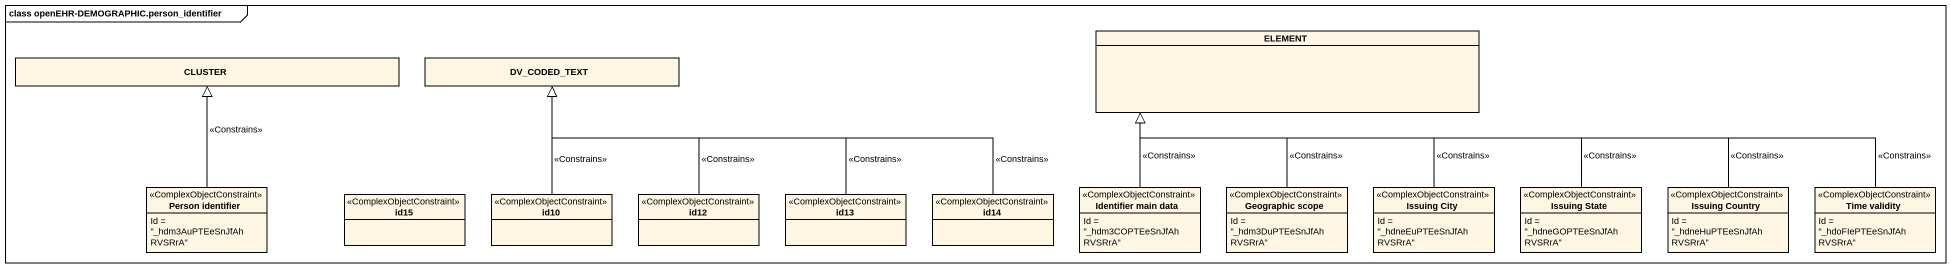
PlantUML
@startuml
mainframe class openEHR-DEMOGRAPHIC.person_identifier
hide circle
hide empty members
class ELEMENT
class CLUSTER
class DV_CODED_TEXT
class "Person identifier" as Person_identifier <<ComplexObjectConstraint>> {
  Id = "_hdm3AuPTEeSnJfAhRVSRrA"
}
class id15 <<ComplexObjectConstraint>>
class id10 <<ComplexObjectConstraint>>
class id12 <<ComplexObjectConstraint>>
class id13 <<ComplexObjectConstraint>>
class id14 <<ComplexObjectConstraint>>
class "Identifier main data" as Identifier_main_data <<ComplexObjectConstraint>> {
  Id = "_hdm3COPTEeSnJfAhRVSRrA"
}
class "Geographic scope" as Geographic_scope <<ComplexObjectConstraint>> {
  Id = "_hdm3DuPTEeSnJfAhRVSRrA"
}
class "Issuing City" as Issuing_City <<ComplexObjectConstraint>> {
  Id = "_hdneEuPTEeSnJfAhRVSRrA"
}
class "Issuing State" as Issuing_State <<ComplexObjectConstraint>> {
  Id = "_hdneGOPTEeSnJfAhRVSRrA"
}
class "Issuing Country" as Issuing_Country <<ComplexObjectConstraint>> {
  Id = "_hdneHuPTEeSnJfAhRVSRrA"
}
class "Time validity" as Time_validity <<ComplexObjectConstraint>> {
  Id = "_hdoFIePTEeSnJfAhRVSRrA"
}
Person_identifier -up-|> CLUSTER : <<Constrains>>
id10 -up-|> DV_CODED_TEXT : <<Constrains>>
id12 -up-|> DV_CODED_TEXT : <<Constrains>>
id13 -left-|> DV_CODED_TEXT : <<Constrains>>
id14 -left-|> DV_CODED_TEXT : <<Constrains>>
Identifier_main_data -up-|> ELEMENT : <<Constrains>>
Geographic_scope -up-|> ELEMENT : <<Constrains>>
Issuing_City -up-|> ELEMENT : <<Constrains>>
Issuing_State -left-|> ELEMENT : <<Constrains>>
Issuing_Country -left-|> ELEMENT : <<Constrains>>
Time_validity -left-|> ELEMENT : <<Constrains>>
@enduml
